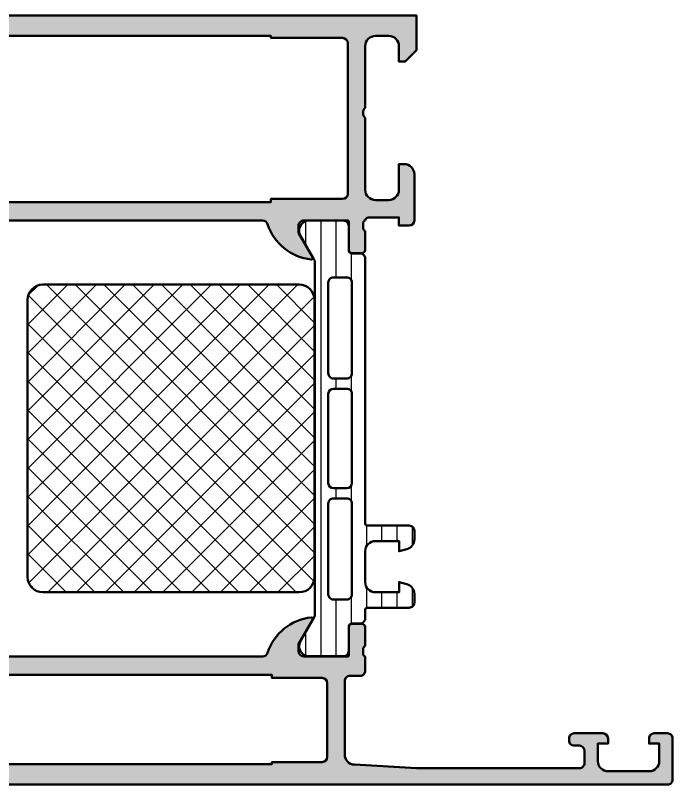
# Model space of a CAD drawing. Extents: x 0 to 119, y 0 to 75.
# Drawn here: x 54.9 to 119, y 0 to 75 of the extents above; entities that cross this region are included whole.
import ezdxf

# ---------------------------------------------------------------- set-up
doc = ezdxf.new("R2010")
doc.units = 0
for name, color, linetype, lineweight in [('0S-Alu contour', 7, 'Continuous', 50), ('0S-Alu hatch', 252, 'Continuous', 25), ('0S-Plastic contour', 254, 'Continuous', 50), ('0S-Plastic hatch', 253, 'Continuous', 25), ('0S-PT contour', 91, 'Continuous', 50), ('0S-PT hatch', 103, 'Continuous', 25)]:
    doc.layers.add(name, color=color, linetype=linetype, lineweight=lineweight)

# ---------------------------------------------------------------- blocks, each defined once
blk = doc.blocks.new('357270__DC9979C6_C73B_4B85_8F7F_8A6843CA4EDC_')
at = {"layer": '0S-Alu hatch'}
h = blk.add_hatch(color=256, dxfattribs=at)
edge = h.paths.add_edge_path()
edge.add_arc((4.307738257647088, 74.20012270901819), 0.9999159754599064, 239.9985484201077, 270.0122980376761)
edge.add_line((4.307952880859289, 73.20020675659178), (14.00030326843253, 73.20017242431639))
edge.add_ellipse((14.00017004157577, 72.20017081338867), major_axis=(-1.000001619802408, 0), ratio=1, start_angle=180.0000923023688, end_angle=269.9923666757316, ccw=False)
edge.add_line((15.00017166137688, 72.20017242437152), (15.00017166137687, 66.10103225708008))
edge.add_ellipse((14.00017154168973, 66.10103236809123), major_axis=(-1.000000119687141, 0), ratio=1, start_angle=90.0075473855299, end_angle=179.9999936109432, ccw=False)
edge.add_line((14.00030326843253, 65.10103225708006), (4.307617187499914, 65.10004425048827))
edge.add_arc((4.307732209983939, 64.10010422085057), 0.9999400362531797, 90.0065906981012, 120.0015174067927)
edge.add_line((3.807739257812359, 64.96606445312499), (3.000106811523352, 64.49977111816405))
edge.add_line((3.000106811523352, 64.49977111816405), (1.500106811523352, 64.49977111816405))
edge.add_line((1.500106811523352, 64.49977111816405), (1.500106811523352, 65.30021667480467))
edge.add_line((1.500106811523352, 65.30021667480467), (0.5001831054686648, 65.30021667480467))
edge.add_arc((0.5001879027168457, 64.80021187100272), 0.5000048038249624, 90.0005497188666, 179.9907069719504)
edge.add_line((0.0001831054686647, 64.80029296874999), (0.0001831054686647, 63.80001068115232))
edge.add_arc((0.5001885591111801, 63.80001613479485), 0.5000054536722609, 180.0006249343158, 269.9993750654197)
edge.add_line((0.500183105468679, 63.30001068115233), (14.00017166137684, 63.30001068115233))
edge.add_ellipse((14.00016714200718, 62.30000616178265), major_axis=(-1.000004519379894, 0), ratio=1, start_angle=180.0002589398493, end_angle=269.999741060363, ccw=False)
edge.add_line((15.00017166137687, 62.300010681156), (15.00017166137687, 54.99993515014648))
edge.add_ellipse((14.92133521483385, 54.7324145581533), major_axis=(-0.2788950563274877, 0), ratio=1, start_angle=178.8354106259135, end_angle=253.58012358051718, ccw=False)
edge.add_line((15.20017266137695, 54.72674615015498), (15.20017266137688, 54.273152150155))
edge.add_ellipse((14.92130456573368, 54.26749149067792), major_axis=(-0.2789255417371845, 0), ratio=1, start_angle=106.42459455536309, end_angle=181.1628700728891, ccw=False)
edge.add_line((15.00017166137689, 53.99994815015496), (15.00017166137689, 52.11993715014647))
edge.add_arc((15.30017166137691, 52.11993715014647), 0.3000000000000078, 180, 270)
edge.add_line((15.30017166137691, 51.81993715014646), (16.2801459804197, 51.81993715014646))
edge.add_arc((16.28014598041969, 52.11993715014646), 0.2999999999999829, 270.0000000000027, 360)
edge.add_line((16.58014598041967, 52.11993715014646), (16.58014598041968, 54.87993515014647))
edge.add_ellipse((16.70013835102516, 54.87993515014647), major_axis=(-0.1199923706054733, 0), ratio=1, start_angle=270.00000000001353, end_angle=360, ccw=False)
edge.add_line((16.70013835102513, 54.99992752075193), (21.00016403198237, 54.99992752075193))
edge.add_ellipse((21.00018010678796, 54.49994359574461), major_axis=(-0.4999839252657356, 0), ratio=1, start_angle=179.9990321746067, end_angle=270.0018420962567, ccw=False)
edge.add_line((21.50016403198236, 54.49993515014629), (21.50016403198236, 53.79993057250974))
edge.add_line((21.50016403198236, 53.79993057250974), (20.11313774921071, 51.39752268940508))
edge.add_arc((20.23542545758933, 51.33651436329967), 0.1366612581336746, 153.4857708012368, 286.3837555942621)
edge.add_arc((19.7700852835071, 56.17433400520525), 4.994415362409178, 275.7904410962644, 342.09523706117)
edge.add_ellipse((25.0042214345131, 54.49875860866121), major_axis=(-0.5015737766600196, 0), ratio=1, start_angle=267.7195385524142, end_angle=343.7786961052156, ccw=False)
edge.add_line((25.02417958317136, 54.99993515014647), (78.97904570359862, 54.99993515014653))
edge.add_ellipse((78.99900385225688, 54.49875860866134), major_axis=(-0.5015737766599422, 0), ratio=1, start_angle=196.2213038947795, end_angle=272.2804614475841, ccw=False)
edge.add_arc((84.23314000326293, 56.1743340052054), 4.994415362409334, 197.9047629388304, 264.209558903736)
edge.add_arc((83.76737641934884, 51.33507423276413), 0.13516017457667, 253.6162444057317, 386.5142291987643)
edge.add_line((83.88832092285156, 51.3954124450684), (82.50007629394531, 53.79993057250981))
edge.add_line((82.50007629394531, 53.79993057250981), (82.50007629394531, 54.49993515014653))
edge.add_ellipse((83.0000579083089, 54.49994590661074), major_axis=(-0.4999816144792969, 0), ratio=1, start_angle=-90.00210691621368, end_angle=0.0012326454406093035, ccw=False)
edge.add_line((83.00007629394531, 54.999927520752), (87.30002642655683, 54.99993497667508))
edge.add_ellipse((87.30002663463151, 54.87993497667523), major_axis=(-0.1200000000000286, 0), ratio=1, start_angle=180, end_angle=270.0000993483421, ccw=False)
edge.add_line((87.42002663463154, 54.87993497667523), (87.42002663463154, 52.11976930346684))
edge.add_arc((87.72002663463155, 52.11976930346684), 0.3000000000000114, 180, 270)
edge.add_line((87.72002663463155, 51.81976930346682), (88.7000009536743, 51.81976930346682))
edge.add_arc((88.7000009536743, 52.11976930346684), 0.3000000000000123, 270, 360)
edge.add_line((89.00000095367432, 52.11976930346684), (89.00000095367432, 53.99978030347533))
edge.add_ellipse((89.0788680493175, 54.26732364399828), major_axis=(-0.2789255417371639, 0), ratio=1, start_angle=-1.1628700728890067, end_angle=73.57540544464138, ccw=False)
edge.add_line((88.79999995367432, 54.27298430347535), (88.79999995367432, 54.72657830347536))
edge.add_ellipse((89.07883740021732, 54.73224671147376), major_axis=(-0.2788950563273815, 0), ratio=1, start_angle=-73.58012358051201, end_angle=1.164589374103116, ccw=False)
edge.add_ellipse((89.3000833964474, 54.99964211086055), major_axis=(-0.3000824688878924, 0), ratio=1, start_angle=270.0044151890131, end_angle=359.9760965437253, ccw=False)
edge.add_line((89.3000602722168, 55.29972457885746), (92.29986190795898, 55.29972457885746))
edge.add_line((92.29986190795898, 55.29972457885746), (92.30001831054688, 54.49999237060551))
edge.add_line((92.30001831054688, 54.49999237060551), (93.30001831054688, 54.49999237060551))
edge.add_arc((93.30001556967927, 54.99999511147311), 0.5000027408751123, 270.0003140785698, 359.9996859215192)
edge.add_line((93.80001831054688, 54.99999237060628), (93.80001831054688, 59.49999618530277))
edge.add_arc((92.79998394497837, 59.49996181973426), 1.000034366158994, 0.0019689340145208, 89.99803106562733)
edge.add_line((92.80001831054688, 60.49999618530278), (92.30001831054688, 60.49999618530278))
edge.add_line((92.30001831054688, 60.49999618530278), (92.30001831054688, 58.00000000000004))
edge.add_ellipse((91.29999848739907, 58.00001982314785), major_axis=(-1.000019823344284, 0), ratio=1, start_angle=90.00113576019169, end_angle=179.9988642393878, ccw=False)
edge.add_line((91.30001831054688, 57.00000000000004), (90, 57.00000000000004))
edge.add_ellipse((90.00002700151538, 58.00002700151544), major_axis=(-1.000027001879929, 0), ratio=1, start_angle=0.0015470310149794386, end_angle=89.9984529689001, ccw=False)
edge.add_line((89, 58.00000000000153), (89, 64.99999618530278))
edge.add_ellipse((89.5251292172456, 65.49999809265141), major_axis=(-0.7250948918295136, 0), ratio=1, start_angle=-43.595886366973104, end_angle=43.595886366973104, ccw=False)
edge.add_line((89, 66.00000000000004), (89, 72.00000762939457))
edge.add_ellipse((90.0000641449329, 71.99994348446167), major_axis=(-1.00006414699006, 0), ratio=1, start_angle=270.00367499819515, end_angle=359.996325001876, ccw=False)
edge.add_line((90, 73.00000762939457), (91.30001831054688, 73.00000762939457))
edge.add_ellipse((91.29996134239612, 71.99995066124382), major_axis=(-1.000056969773351, 0), ratio=1, start_angle=180.003263848682, end_angle=269.99673615133383, ccw=False)
edge.add_line((92.30001831054688, 72.00000762939484), (92.30001831054688, 70.50000000000004))
edge.add_line((92.30001831054688, 70.50000000000004), (92.90002441406249, 70.50000000000004))
edge.add_line((92.90002441406249, 70.50000000000004), (94, 71.59999847412114))
edge.add_line((94, 71.59999847412114), (94, 75.00000000000004))
edge.add_line((94, 75.00000000000004), (0.5003662109374148, 74.99999999999999))
edge.add_arc((0.4999910268965522, 74.49996333447649), 0.5000368062762234, 89.9570102363881, 180.0062891481953)
edge.add_line((-4.5776367287e-05, 74.49990844726491), (0.0001068115233664, 73.50054931640624))
edge.add_arc((0.5001090782452309, 73.50055158312811), 0.5000022667270118, 180.000259746513, 269.9997402539836)
edge.add_line((0.5001068115233525, 73.00054931640624), (1.500106811523352, 73.00054931640624))
edge.add_line((1.500106811523352, 73.00054931640624), (1.500106811523352, 73.80047607421874))
edge.add_line((1.500106811523352, 73.80047607421874), (3.000106811523352, 73.80047607421874))
edge.add_line((3.000106811523352, 73.80047607421874), (3.807758331298757, 73.33418273925778))
edge = h.paths.add_edge_path()
edge.add_line((24.20015449523916, 72.80018429756164), (24.20015449523916, 73.00018124580383))
edge.add_line((24.20015449523916, 73.00018124580383), (79.80001831054688, 73.00018124580383))
edge.add_line((79.80001831054688, 73.00018124580383), (79.80001831054688, 72.80018429756164))
edge.add_line((79.80001831054688, 72.80018429756164), (86.80001831054688, 72.80018429756164))
edge.add_ellipse((86.80001045846072, 72.30017644547549), major_axis=(-0.5000078521478099, 0), ratio=1, start_angle=180.0008997684673, end_angle=269.99910023133594, ccw=False)
edge.add_line((87.30001831054688, 72.30018429755992), (87.30001831054688, 57.60018043518066))
edge.add_ellipse((86.80001365671797, 57.60018508900957), major_axis=(-0.5000046538505712, 0), ratio=1, start_angle=90.00053328454658, end_angle=179.9994667160038, ccw=False)
edge.add_line((86.80001831054688, 57.10018043518066), (79.80001831054688, 57.10018043518066))
edge.add_line((79.80001831054688, 57.10018043518066), (79.80001831054688, 56.80018348693848))
edge.add_line((79.80001831054688, 56.80018348693848), (24.20015449523916, 56.80018348693848))
edge.add_line((24.20015449523916, 56.80018348693848), (24.20015449523916, 57.10018043518066))
edge.add_line((24.20015449523916, 57.10018043518066), (17.20015449523916, 57.10018043518066))
edge.add_ellipse((17.20015914906803, 57.60018508900953), major_axis=(-0.5000046538505251, 0), ratio=1, start_angle=0.0005332839962761682, end_angle=89.99946671545842, ccw=False)
edge.add_line((16.70015449523916, 57.60018043518542), (16.70015449523916, 72.30018429756164))
edge.add_ellipse((17.2001623473253, 72.3001764454755), major_axis=(-0.500007852147792, 0), ratio=1, start_angle=270.0008997686624, end_angle=359.99910023153274, ccw=False)
edge.add_line((17.20015449523916, 72.80018429756164), (24.20015449523916, 72.80018429756164))
at = {"layer": '0S-Alu contour', "color": 7}
for points in [[(-4.5776367287e-05, 74.49990844726491), (0.0001068115233664, 73.50054931640624)], [(92.30001831054688, 72.00000762939484), (92.30001831054688, 70.50000000000004), (92.90002441406249, 70.50000000000004), (94, 71.59999847412114), (94, 75.00000000000004), (0.5003662109374148, 74.99999999999999)], [(0.5001068115233525, 73.00054931640624), (1.500106811523352, 73.00054931640624), (1.500106811523352, 73.80047607421874), (3.000106811523352, 73.80047607421874), (3.807758331298757, 73.33418273925778)], [(4.307952880859289, 73.20020675659178), (14.00030326843253, 73.20017242431639)], [(17.20015449523916, 72.80018429756164), (24.20015449523916, 72.80018429756164)], [(24.20015449523916, 72.80018429756164), (24.20015449523916, 73.00018124580383), (79.80001831054688, 73.00018124580383), (79.80001831054688, 72.80018429756164), (86.80001831054688, 72.80018429756164)], [(90, 73.00000762939457), (91.30001831054688, 73.00000762939457)], [(15.00017166137688, 72.20017242437152), (15.00017166137687, 66.10103225708008)], [(16.70015449523916, 57.60018043518542), (16.70015449523916, 72.30018429756164)], [(87.30001831054688, 72.30018429755992), (87.30001831054688, 57.60018043518066)], [(89, 66.00000000000004), (89, 72.00000762939457)], [(3.807739257812359, 64.96606445312499), (3.000106811523352, 64.49977111816405), (1.500106811523352, 64.49977111816405), (1.500106811523352, 65.30021667480467), (0.5001831054686648, 65.30021667480467)], [(0.0001831054686647, 64.80029296874999), (0.0001831054686647, 63.80001068115232)], [(14.00030326843253, 65.10103225708006), (4.307617187499914, 65.10004425048827)], [(89, 58.00000000000153), (89, 64.99999618530278)], [(0.500183105468679, 63.30001068115233), (14.00017166137684, 63.30001068115233)], [(15.00017166137687, 62.300010681156), (15.00017166137687, 54.99993515014648)], [(92.80001831054688, 60.49999618530278), (92.30001831054688, 60.49999618530278), (92.30001831054688, 58.00000000000004)], [(93.80001831054688, 54.99999237060628), (93.80001831054688, 59.49999618530277)], [(86.80001831054688, 57.10018043518066), (79.80001831054688, 57.10018043518066), (79.80001831054688, 56.80018348693848), (24.20015449523916, 56.80018348693848), (24.20015449523916, 57.10018043518066), (17.20015449523916, 57.10018043518066)], [(91.30001831054688, 57.00000000000004), (90, 57.00000000000004)], [(16.58014598041967, 52.11993715014646), (16.58014598041968, 54.87993515014647)], [(16.70013835102513, 54.99992752075193), (21.00016403198237, 54.99992752075193)], [(25.02417958317136, 54.99993515014647), (78.97904570359862, 54.99993515014653)], [(83.00007629394531, 54.999927520752), (87.30002642655683, 54.99993497667508)], [(87.42002663463154, 54.87993497667523), (87.42002663463154, 52.11976930346684)], [(89.3000602722168, 55.29972457885746), (92.29986190795898, 55.29972457885746), (92.30001831054688, 54.49999237060551), (93.30001831054688, 54.49999237060551)], [(15.20017266137695, 54.72674615015498), (15.20017266137688, 54.273152150155)], [(21.50016403198236, 54.49993515014629), (21.50016403198236, 53.79993057250974), (20.11313774921071, 51.39752268940508)], [(83.88832092285156, 51.3954124450684), (82.50007629394531, 53.79993057250981), (82.50007629394531, 54.49993515014653)], [(88.79999995367432, 54.27298430347535), (88.79999995367432, 54.72657830347536)], [(15.00017166137689, 53.99994815015496), (15.00017166137689, 52.11993715014647)], [(89.00000095367432, 52.11976930346684), (89.00000095367432, 53.99978030347533)], [(15.30017166137691, 51.81993715014646), (16.2801459804197, 51.81993715014646)], [(87.72002663463155, 51.81976930346682), (88.7000009536743, 51.81976930346682)]]:
    blk.add_lwpolyline(points, dxfattribs=at)
for centre, radius, start, end in [((0.4999910268965522, 74.49996333447649), 0.5000368062762234, 89.9570102363881, 180.0062891481953), ((0.5001090782452309, 73.50055158312811), 0.5000022667270118, 180.000259746513, 269.9997402539836), ((4.307738257647088, 74.20012270901819), 0.9999159754599064, 239.9985484201077, 270.0122980376761), ((0.5001879027168457, 64.80021187100272), 0.5000048038249624, 90.0005497188666, 179.9907069719504), ((4.307732209983939, 64.10010422085057), 0.9999400362531797, 90.0065906981012, 120.0015174067927), ((0.5001885591111801, 63.80001613479485), 0.5000054536722609, 180.0006249343158, 269.9993750654197), ((92.79998394497837, 59.49996181973426), 1.000034366158994, 0.0019689340145208, 89.99803106562733), ((93.30001556967927, 54.99999511147311), 0.5000027408751123, 270.0003140785698, 359.9996859215192), ((19.7700852835071, 56.17433400520525), 4.994415362409178, 275.7904410962644, 342.09523706117), ((84.23314000326293, 56.1743340052054), 4.994415362409334, 197.9047629388304, 264.209558903736), ((15.30017166137691, 52.11993715014647), 0.3000000000000078, 180, 270), ((16.28014598041969, 52.11993715014646), 0.2999999999999829, 270.0000000000027, 0), ((87.72002663463155, 52.11976930346684), 0.3000000000000114, 180, 270), ((88.7000009536743, 52.11976930346684), 0.3000000000000123, 270, 0), ((20.23542545758933, 51.33651436329967), 0.1366612581336746, 153.4857708012368, 286.3837555942621), ((83.76737641934884, 51.33507423276413), 0.13516017457667, 253.6162444057317, 26.51422919876427)]:
    blk.add_arc(centre, radius, start, end, dxfattribs=at)
at = {"layer": '0S-Alu contour', "color": 7, "extrusion": (0, 0, -1)}
for centre, radius, start, end in [((-14.00017004157577, 72.20017081338867), 1.000001619802408, 90.0076333242684, 179.9999076976312), ((-17.2001623473253, 72.3001764454755), 0.500007852147792, 0.0008997684672687, 89.99910023133756), ((-86.80001045846072, 72.30017644547549), 0.5000078521478099, 90.00089976866407, 179.9991002315327), ((-90.0000641449329, 71.99994348446167), 1.00006414699006, 0.0036749981240012, 89.99632500180488), ((-91.29996134239612, 71.99995066124382), 1.000056969773351, 90.00326384866617, 179.996736151318), ((-14.00017154168973, 66.10103236809123), 1.000000119687141, 180.0000063890569, 269.9924526144701), ((-89.5251292172456, 65.49999809265141), 0.7250948918295136, 316.4041136330269, 43.59588636697313), ((-14.00016714200718, 62.30000616178265), 1.000004519379894, 90.00025893963696, 179.9997410601507), ((-90.00002700151538, 58.00002700151544), 1.000027001879929, 270.0015470310999, 359.998452968985), ((-91.29999848739907, 58.00001982314785), 1.000019823344284, 180.0011357606123, 269.9988642398083), ((-17.20015914906803, 57.60018508900953), 0.5000046538505251, 270.0005332845417, 359.9994667160037), ((-86.80001365671797, 57.60018508900957), 0.5000046538505712, 180.0005332839962, 269.9994667154534), ((-14.92133521483385, 54.7324145581533), 0.2788950563274877, 106.4198764194828, 181.1645893740866), ((-16.70013835102516, 54.87993515014647), 0.1199923706054733, 0, 89.99999999998644), ((-21.00018010678796, 54.49994359574461), 0.4999839252657356, 89.99815790374329, 180.0009678253933), ((-25.0042214345131, 54.49875860866121), 0.5015737766600196, 16.22130389478437, 92.28046144758584), ((-78.99900385225688, 54.49875860866134), 0.5015737766599422, 87.71953855241586, 163.7786961052205), ((-83.0000579083089, 54.49994590661074), 0.4999816144792969, 359.9987673545594, 90.00210691621378), ((-87.30002663463151, 54.87993497667523), 0.1200000000000286, 89.99990065165794, 180), ((-89.07883740021732, 54.73224671147376), 0.2788950563273815, 358.8354106258969, 73.58012358051197), ((-89.3000833964474, 54.99964211086055), 0.3000824688878924, 0.0239034562746911, 89.99558481098686), ((-14.92130456573368, 54.26749149067792), 0.2789255417371845, 178.8371299271109, 253.5754054446369), ((-89.0788680493175, 54.26732364399828), 0.2789255417371639, 286.4245945553586, 1.162870072889045)]:
    blk.add_arc(centre, radius, start, end, dxfattribs=at)
blk = doc.blocks.new('368600__B81DE4AE_6A04_4AA5_9459_9D5886A70F30_')
at = {"layer": '0S-PT hatch'}
h = blk.add_hatch(dxfattribs=at)
h.set_pattern_fill('ANSI37', color=256, scale=0.625, angle=90, style=0)
h.set_pattern_definition([(135, (0, 0), (-1.403165018917055, -1.403165018917055), []), (225, (0, 0), (1.403165018917055, -1.403165018917055), [])])
edge = h.paths.add_edge_path()
edge.add_line((56.05722647722342, 47.25119923945289), (56.05722647722342, 20.2511992394529))
edge.add_arc((57.55722647722342, 20.2511992394529), 1.5, 180, 270)
edge.add_line((57.55722647722342, 18.75119923945289), (82.55722647722341, 18.75119923945289))
edge.add_arc((82.55722647722341, 20.25119923945289), 1.5, 270, 360)
edge.add_line((84.05722647722342, 20.25119923945289), (84.05722647722342, 47.25119923945288))
edge.add_arc((82.55722647722341, 47.25119923945288), 1.5, 0, 90)
edge.add_line((82.55722647722341, 48.75119923945288), (57.55722647722342, 48.75119923945289))
edge.add_arc((57.55722647722342, 47.25119923945289), 1.5, 90, 180)
at = {"layer": '0S-PT contour', "color": 7}
for points in [[(82.55722647722341, 48.75119923945288), (57.55722647722342, 48.75119923945289)], [(56.05722647722342, 47.25119923945289), (56.05722647722342, 20.2511992394529)], [(84.05722647722342, 20.25119923945289), (84.05722647722342, 47.25119923945288)], [(57.55722647722342, 18.75119923945289), (82.55722647722341, 18.75119923945289)]]:
    blk.add_lwpolyline(points, dxfattribs=at)
for centre, start, end in [((57.55722647722342, 47.25119923945289), 90, 180), ((82.55722647722341, 47.25119923945288), 0, 90), ((57.55722647722342, 20.2511992394529), 180, 270), ((82.55722647722341, 20.25119923945289), 270, 0)]:
    blk.add_arc(centre, 1.5, start, end, dxfattribs=at)
blk = doc.blocks.new('284037__A7843B58_00F5_44DA_BAA3_E0381E0AF1C4___EADFD5F2_3FF5_4BEC_82A5_67AB7DB7FCC4_')
at = {"layer": '0S-Plastic hatch'}
h = blk.add_hatch(dxfattribs=at)
h.set_pattern_fill('ANSI31', color=256, scale=0.4680000000000001, angle=45, style=0)
h.set_pattern_definition([(90, (0, 0), (-1.4859, 0), [])])
edge = h.paths.add_edge_path()
edge.add_line((84.0999886913026, 50.92833361702788), (84.10107500373368, 16.57406486142847))
edge.add_ellipse((83.60107500403593, 16.57404727380759), major_axis=(-0.5000000000070737, 0), ratio=1, start_angle=150.0020786988506, end_angle=180.0020153926869, ccw=False)
edge.add_line((84.03409677568408, 16.32406298372964), (82.71570977789663, 14.04035838247478))
edge.add_arc((83.55698200855544, 13.49975392838029), 0.9999960709244824, 147.2750591980472, 261.8204672459849)
edge.add_line((83.41470721164119, 12.50993069970387), (86.89124870744703, 12.51005734716797))
edge.add_arc((86.89123323682728, 13.01005332437422), 0.499995977445579, 270.0017728167015, 360.0023777790716)
edge.add_line((87.39122921384227, 13.01007407424412), (87.39081033362947, 15.41007244358259))
edge.add_ellipse((87.69081033343267, 15.41008330981693), major_axis=(-0.2999999999999828, 0), ratio=1, start_angle=-89.9979247021165, end_angle=0.002075297898500139, ccw=False)
edge.add_line((87.69079946719837, 15.71008330962011), (88.50113080001326, 15.71011193603833))
edge.add_arc((88.50111536862897, 16.21010925689819), 0.4999973210979775, 270.0017683158593, 360.0023822800018)
edge.add_line((89.00111268929476, 16.21013004610167), (89.0024332342847, 17.05120229122876))
edge.add_ellipse((89.2024332342847, 17.05120229122871), major_axis=(-0.2000000000000028, 0), ratio=1, start_angle=270.0000000000041, end_angle=360, ccw=False)
edge.add_line((89.20243323428468, 17.25120229122872), (93.30243323427302, 17.25120229122875))
edge.add_arc((93.3024332342731, 17.75120229122869), 0.4999999999999716, 269.9999999999951, 360)
edge.add_line((93.80243323427305, 17.75120229122869), (93.8024332342726, 18.5819515145868))
edge.add_arc((92.80243323427312, 18.58195151458678), 0.9999999999994582, 0, 74.99999999891908)
edge.add_line((93.06125227939373, 19.54787734087044), (92.30243323427317, 19.75120229122869))
edge.add_line((92.30243323427317, 19.75120229122869), (92.30243323427304, 18.75120229122875))
edge.add_line((92.30243323427304, 18.75120229122875), (90.0024332342847, 18.75120229122875))
edge.add_ellipse((90.00414248000591, 19.75532877543039), major_axis=(-1.004127938958029, 0), ratio=1, start_angle=0.23408772131261912, end_angle=89.90246998467933, ccw=False)
edge.add_line((89.000022921558, 19.75122632025463), (89.00002292155801, 22.75110467439829))
edge.add_ellipse((90.0041422681257, 22.7470763185512), major_axis=(-1.004127427074053, 0), ratio=1, start_angle=270.0975179750842, end_angle=359.770140321516, ccw=False)
edge.add_line((90.00243323428462, 23.75120229122877), (92.30243323427305, 23.75120229122875))
edge.add_line((92.30243323427305, 23.75120229122875), (92.30243323427305, 22.75120229122875))
edge.add_line((92.30243323427305, 22.75120229122875), (93.06125227939371, 22.95452724155692))
edge.add_arc((92.80243323427288, 23.92045306784121), 1.000000000000099, 285.0000000010843, 360)
edge.add_line((93.802433234273, 23.92045306784121), (93.802433234273, 24.75120229122881))
edge.add_arc((93.3024332342731, 24.75120229122884), 0.4999999999999183, 0, 90.00000000000487)
edge.add_line((93.30243323427305, 25.25120229122876), (89.20243323428475, 25.25120229122875))
edge.add_ellipse((89.2041617871801, 25.45537538707204), major_axis=(-0.2041804127759184, 0), ratio=1, start_angle=1.1558689438278975, end_angle=89.51493893426073, ccw=False)
edge.add_line((89.00002292155801, 25.45125658823265), (89, 51.29262339778484))
edge.add_arc((88.50000267914012, 51.29260796640053), 0.4999973210979775, 0.0017683158931002, 90.00238227990717)
edge.add_line((88.49998188993747, 51.79260528706632), (87.68965055712255, 51.79257666064812))
edge.add_ellipse((87.68963969088826, 52.09257666045135), major_axis=(-0.3000000000000183, 0), ratio=1, start_angle=0.002075297898500139, end_angle=90.00207529788071, ccw=False)
edge.add_line((87.38963969108504, 52.09256579421695), (87.38988471166583, 54.49256418760249))
edge.add_arc((86.88988873445955, 54.49254871698269), 0.4999959774456288, 0.0017728167248697, 90.00237777906717)
edge.add_line((86.88986798458969, 54.99254469399776), (83.41332648878387, 54.99241804653367))
edge.add_arc((83.5556729896656, 54.00260512706299), 0.9999960709244652, 98.18368334978396, 212.7290913977287)
edge.add_line((82.7144399234454, 53.46193973131245), (84.0329923529018, 51.17833064206307))
edge.add_ellipse((83.59998869385095, 50.92831498445857), major_axis=(-0.499999997798839, 0), ratio=1, start_angle=180.0021351351196, end_angle=210.0020719648175, ccw=False)
edge = h.paths.add_edge_path()
edge.add_ellipse((87.20055129933873, 48.95118994053621), major_axis=(-0.5000000020876216, 0), ratio=1, start_angle=180, end_angle=270.0018991026211, ccw=False)
edge.add_line((87.70055130142634, 48.95118994053621), (87.70055130142633, 40.10119604587006))
edge.add_ellipse((87.200551299269, 40.10119604774755), major_axis=(-0.5000000021573358, 0), ratio=1, start_angle=89.99810091050762, end_angle=180, ccw=False)
edge.add_line((87.20053472658671, 39.60119604586487), (85.90054062027396, 39.60119604586486))
edge.add_ellipse((85.90053698091724, 40.10119240650813), major_axis=(-0.499996360656518, 0), ratio=1, start_angle=-0.000417042864683026, end_angle=90.00041704259593, ccw=False)
edge.add_line((85.40054062027397, 40.10119604586719), (85.40054062027399, 48.95118994234918))
edge.add_ellipse((85.90053698091734, 48.95119358170581), major_axis=(-0.4999963606566104, 0), ratio=1, start_angle=-90.0004170425845, end_angle=0.00041704286462618256, ccw=False)
edge.add_line((85.90054062027396, 49.45118994234917), (87.20053472654187, 49.45118994234918))
edge = h.paths.add_edge_path()
edge.add_line((85.4005406202636, 29.40118994305284), (85.4005406202636, 38.10119604656851))
edge.add_ellipse((85.90054062026358, 38.1011960465633), major_axis=(-0.5000000000000142, 0), ratio=1, start_angle=270.000000001192, end_angle=360, ccw=False)
edge.add_line((85.9005406202532, 38.60119604656332), (87.20055130140553, 38.60119604656333))
edge.add_ellipse((87.20055130141593, 38.10119604656332), major_axis=(-0.5, 0), ratio=1, start_angle=180, end_angle=270.00000000119365, ccw=False)
edge.add_line((87.70055130141596, 38.10119604656853), (87.70055130141594, 29.40118994304768))
edge.add_ellipse((87.20055130141591, 29.40118994304768), major_axis=(-0.5000000000000285, 0), ratio=1, start_angle=90.00000000000318, end_angle=180, ccw=False)
edge.add_line((87.20055130141593, 28.90118994304764), (85.90054062026358, 28.90118994304765))
edge.add_ellipse((85.90054062026363, 29.40118994304766), major_axis=(-0.5000000000000142, 0), ratio=1, start_angle=0, end_angle=89.99999999999511, ccw=False)
edge = h.paths.add_edge_path()
edge.add_line((85.4005406202636, 18.55121130535756), (85.4005406202636, 27.40118994304764))
edge.add_ellipse((85.9005369809069, 27.40119358240435), major_axis=(-0.4999963606565535, 0), ratio=1, start_angle=-90.00041704259269, end_angle=0.00041704286462618256, ccw=False)
edge.add_line((85.90054062026358, 27.90118994304764), (87.20053472653152, 27.90118994304764))
edge.add_ellipse((87.20055129932835, 27.4011899412347), major_axis=(-0.5000000020875932, 0), ratio=1, start_angle=180, end_angle=270.0018991026211, ccw=False)
edge.add_line((87.70055130141594, 27.40118994305278), (87.70055130141594, 18.55118078777418))
edge.add_ellipse((87.20056656020505, 18.55118078777418), major_axis=(-0.4999847412108949, 0), ratio=1, start_angle=89.99999999999511, end_angle=180, ccw=False)
edge.add_line((87.200566560205, 18.05119604656331), (85.90055587905267, 18.05119604656332))
edge.add_ellipse((85.90055587905265, 18.55121130535237), major_axis=(-0.5000152587890554, 0), ratio=1, start_angle=0, end_angle=90.00000000000159, ccw=False)
at = {"layer": '0S-Alu contour', "color": 7}
for points in [[(85.40054062027397, 40.10119604586719), (85.40054062027399, 48.95118994234918)], [(85.90054062027396, 49.45118994234917), (87.20053472654187, 49.45118994234918)], [(87.70055130142634, 48.95118994053621), (87.70055130142633, 40.10119604587006)], [(87.20053472658671, 39.60119604586487), (85.90054062027396, 39.60119604586486)], [(85.9005406202532, 38.60119604656332), (87.20055130140553, 38.60119604656333)], [(85.4005406202636, 29.40118994305284), (85.4005406202636, 38.10119604656851)], [(87.70055130141596, 38.10119604656853), (87.70055130141594, 29.40118994304768)], [(87.20055130141593, 28.90118994304764), (85.90054062026358, 28.90118994304765)], [(85.90054062026358, 27.90118994304764), (87.20053472653152, 27.90118994304764)], [(85.4005406202636, 18.55121130535756), (85.4005406202636, 27.40118994304764)], [(87.70055130141594, 27.40118994305278), (87.70055130141594, 18.55118078777418)], [(87.200566560205, 18.05119604656331), (85.90055587905267, 18.05119604656332)]]:
    blk.add_lwpolyline(points, dxfattribs=at)
at = {"layer": '0S-Alu contour', "color": 7, "extrusion": (0, 0, -1)}
for centre, radius, start, end in [((-85.90053698091734, 48.95119358170581), 0.4999963606566104, 359.9995829571354, 90.00041704258453), ((-87.20055129933873, 48.95118994053621), 0.5000000020876216, 89.99810089737886, 180), ((-85.90053698091724, 40.10119240650813), 0.499996360656518, 269.9995829574041, 0.0004170428646345), ((-87.200551299269, 40.10119604774755), 0.5000000021573358, 180, 270.0018990894924), ((-85.90054062026358, 38.1011960465633), 0.5000000000000142, 0, 89.99999999880797), ((-87.20055130141593, 38.10119604656332), 0.5, 89.99999999880635, 180), ((-85.90054062026363, 29.40118994304766), 0.5000000000000142, 270.0000000000049, 0), ((-87.20055130141591, 29.40118994304768), 0.5000000000000285, 180, 269.9999999999968), ((-85.9005369809069, 27.40119358240435), 0.4999963606565535, 359.9995829571354, 90.00041704259269), ((-87.20055129932835, 27.4011899412347), 0.5000000020875932, 89.99810089737886, 180), ((-85.90055587905265, 18.55121130535237), 0.5000152587890554, 269.9999999999984, 0), ((-87.20056656020505, 18.55118078777418), 0.4999847412108949, 180, 270.0000000000049)]:
    blk.add_arc(centre, radius, start, end, dxfattribs=at)
at = {"layer": '0S-Plastic contour', "color": 7}
for points in [[(86.88986798458969, 54.99254469399776), (83.41332648878387, 54.99241804653367)], [(87.38963969108504, 52.09256579421695), (87.38988471166583, 54.49256418760249)], [(82.7144399234454, 53.46193973131245), (84.0329923529018, 51.17833064206307)], [(88.49998188993747, 51.79260528706632), (87.68965055712255, 51.79257666064812)], [(89.00002292155801, 25.45125658823265), (89, 51.29262339778484)], [(84.0999886913026, 50.92833361702788), (84.10107500373368, 16.57406486142847)], [(93.30243323427305, 25.25120229122876), (89.20243323428475, 25.25120229122875)], [(93.802433234273, 23.92045306784121), (93.802433234273, 24.75120229122881)], [(90.00243323428462, 23.75120229122877), (92.30243323427305, 23.75120229122875), (92.30243323427305, 22.75120229122875), (93.06125227939371, 22.95452724155692)], [(89.000022921558, 19.75122632025463), (89.00002292155801, 22.75110467439829)], [(93.06125227939373, 19.54787734087044), (92.30243323427317, 19.75120229122869), (92.30243323427304, 18.75120229122875), (90.0024332342847, 18.75120229122875)], [(93.80243323427305, 17.75120229122869), (93.8024332342726, 18.5819515145868)], [(89.20243323428468, 17.25120229122872), (93.30243323427302, 17.25120229122875)], [(89.00111268929476, 16.21013004610167), (89.0024332342847, 17.05120229122876)], [(84.03409677568408, 16.32406298372964), (82.71570977789663, 14.04035838247478)], [(87.39122921384227, 13.01007407424412), (87.39081033362947, 15.41007244358259)], [(87.69079946719837, 15.71008330962011), (88.50113080001326, 15.71011193603833)], [(83.41470721164119, 12.50993069970387), (86.89124870744703, 12.51005734716797)]]:
    blk.add_lwpolyline(points, dxfattribs=at)
for centre, radius, start, end in [((83.5556729896656, 54.00260512706299), 0.9999960709244652, 98.18368334978396, 212.7290913977287), ((86.88988873445955, 54.49254871698269), 0.4999959774456288, 0.0017728167248697, 90.00237777906717), ((88.50000267914012, 51.29260796640053), 0.4999973210979775, 0.0017683158931002, 90.00238227990717), ((93.3024332342731, 24.75120229122884), 0.4999999999999183, 0, 90.00000000000487), ((92.80243323427288, 23.92045306784121), 1.000000000000099, 285.0000000010843, 0), ((92.80243323427312, 18.58195151458678), 0.9999999999994582, 0, 74.99999999891908), ((93.3024332342731, 17.75120229122869), 0.4999999999999716, 269.9999999999951, 0), ((88.50111536862897, 16.21010925689819), 0.4999973210979775, 270.0017683158593, 0.0023822800018465), ((83.55698200855544, 13.49975392838029), 0.9999960709244824, 147.2750591980472, 261.8204672459849), ((86.89123323682728, 13.01005332437422), 0.499995977445579, 270.0017728167015, 0.0023777790715539)]:
    blk.add_arc(centre, radius, start, end, dxfattribs=at)
at = {"layer": '0S-Plastic contour', "color": 7, "extrusion": (0, 0, -1)}
for centre, radius, start, end in [((-87.68963969088826, 52.09257666045135), 0.3000000000000183, 269.9979247021193, 359.9979247021015), ((-83.59998869385095, 50.92831498445857), 0.499999997798839, 149.9979280351825, 179.9978648648804), ((-89.2041617871801, 25.45537538707204), 0.2041804127759184, 270.4850610657393, 358.8441310561721), ((-90.0041422681257, 22.7470763185512), 1.004127427074053, 0.2298596784839961, 89.90248202491581), ((-90.00414248000591, 19.75532877543039), 1.004127938958029, 270.0975300153207, 359.7659122786874), ((-89.2024332342847, 17.05120229122871), 0.2000000000000028, 0, 89.99999999999594), ((-83.60107500403593, 16.57404727380759), 0.5000000000070737, 179.9979846073131, 209.9979213011496), ((-87.69081033343267, 15.41008330981693), 0.2999999999999828, 359.9979247021015, 89.99792470211656)]:
    blk.add_arc(centre, radius, start, end, dxfattribs=at)
blk = doc.blocks.new('357280__CDA7B7AF_A6A8_4D05_B347_574BD97BEFC6_')
at = {"layer": '0S-Alu hatch'}
h = blk.add_hatch(color=256, dxfattribs=at)
edge = h.paths.add_edge_path()
edge.add_line((4.038796259119365, 9.900521103093636), (16.00020426159131, 9.899341407964242))
edge.add_ellipse((16.00010525335228, 8.899341586755417), major_axis=(-0.9999998261101408, 0), ratio=1, start_angle=179.9999897547164, end_angle=269.9943272447709, ccw=False)
edge.add_line((17.0001050794624, 8.899341407964238), (17.00010507946241, 2.798895660588744))
edge.add_ellipse((16.00010550960895, 2.798895224275554), major_axis=(-0.9999995698535599, 0), ratio=1, start_angle=89.99363693611821, end_angle=180.0000250084278, ccw=False)
edge.add_line((15.9999944532417, 1.798895660588755), (4.040349794580833, 1.800209585378184))
edge.add_line((4.040349794580833, 1.800209585378184), (3.000003172113807, 1.19955808276893))
edge.add_line((3.000003172113807, 1.19955808276893), (1.500003172113792, 1.19955808276893))
edge.add_line((1.500003172113792, 1.19955808276893), (1.500003172113778, 2.000003639409555))
edge.add_line((1.500003172113778, 2.000003639409555), (0.5000813734077383, 2.000003639409555))
edge.add_arc((0.5000793145129141, 1.500005692796921), 0.4999979466168732, 89.9997640670633, 179.9914926237425)
edge.add_line((8.13734077241e-05, 1.500079933354868), (-0.0001494157768605, 0.500095192143921))
edge.add_arc((0.4998402687675683, 0.5000162140219999), 0.4999896907821011, 179.9909495872428, 269.9924392660827)
edge.add_line((0.4997742902777986, 2.65275931497e-05), (118.4999963605904, 3.6394096128e-06))
edge.add_arc((118.499999999947, 0.500000000052992), 0.4999963606566246, 269.9995829574155, 360.0004170428646)
edge.add_line((118.9999963605904, 0.500003639409613), (118.9999963605904, 4.500003639409612))
edge.add_arc((118.499999999947, 4.500007278766233), 0.4999963606566255, 359.9995829571354, 450.0004170425845)
edge.add_line((118.4999963605904, 5.000003639409613), (117.1999780500435, 5.000003639409612))
edge.add_arc((117.1999577951068, 4.500054409756894), 0.4999492300630221, 89.9976787195175, 180.0058184440998)
edge.add_line((116.7000085676216, 4.500003639409614), (116.7000085676216, 4.000003639409612))
edge.add_line((116.7000085676216, 4.000003639409612), (117.7000085676216, 4.000003639409612))
edge.add_line((117.7000085676216, 4.000003639409612), (117.7000085676216, 2.300006691167424))
edge.add_ellipse((116.699965389122, 2.300049869667037), major_axis=(-1.00004317943176, 0), ratio=1, start_angle=90.00247383897522, end_angle=179.9975261609891, ccw=False)
edge.add_line((116.7000085676216, 1.300006691167424), (112.6999780500435, 1.300006691167424))
edge.add_ellipse((112.699961317914, 2.299959442436058), major_axis=(-0.9999527514086226, 0), ratio=1, start_angle=-0.002707280691993219, end_angle=90.0009587257025, ccw=False)
edge.add_line((111.7000085676216, 2.300006691167423), (111.7000085676216, 4.000003639409612))
edge.add_line((111.7000085676216, 4.000003639409612), (112.7000085676216, 4.000003639409612))
edge.add_line((112.7000085676216, 4.000003639409612), (112.7000085676216, 4.500003639409613))
edge.add_arc((112.1999598318476, 4.499954903635615), 0.5000487381489429, 0.0055841639549441, 89.99441583599162)
edge.add_line((112.2000085676216, 5.000003639409613), (109.4000017011665, 5.000003639409613))
edge.add_arc((109.3999879011819, 4.50001743939428), 0.4999862002057734, 89.99841859459563, 180.0015814054484)
edge.add_line((108.9000017011666, 4.500003639409553), (108.9000017011666, 4.300006691167425))
edge.add_arc((109.3999888195904, 4.29999380959121), 0.4999871185897243, 179.9985238419079, 270.0014761579244)
edge.add_line((109.4000017011665, 3.800006691167425), (109.8999902570747, 3.800006691167425))
edge.add_ellipse((109.8999875162071, 3.300003950299807), major_axis=(-0.5000027408751305, 0), ratio=1, start_angle=180.0003140784808, end_angle=269.9996859214335, ccw=False)
edge.add_line((110.3999902570748, 3.300006691167424), (110.3999902570748, 2.100002113530734))
edge.add_ellipse((109.8999938964314, 2.099998474174079), major_axis=(-0.4999963606566246, 0), ratio=1, start_angle=89.9995829574155, end_angle=180.0004170428646, ccw=False)
edge.add_line((109.8999902570747, 1.600002113530706), (93.99999636059042, 1.600002113530706))
edge.add_line((93.99999636059042, 1.600002113530706), (87.94295137768026, 1.946118060300421))
edge.add_ellipse((88.0000017124873, 2.944494724264345), major_axis=(-1.000005351910344, 0), ratio=1, start_angle=0.0002969083017205776, end_angle=86.72949836412113, ccw=False)
edge.add_line((86.99999636059037, 2.944489542195868), (86.99999636059042, 10.1000021135307))
edge.add_ellipse((87.49999348795862, 10.1000049861625), major_axis=(-0.4999971273764557, 0), ratio=1, start_angle=-90.00032918124572, end_angle=0.0003291815056059022, ccw=False)
edge.add_line((87.4999963605904, 10.60000211353071), (88.49999999999999, 10.6000021135307))
edge.add_arc((88.49999999999999, 11.10000211353071), 0.5, 269.9999999999984, 360)
edge.add_line((89, 11.10000211353071), (89, 12.49999999999998))
edge.add_ellipse((89.07883644654306, 12.76752059199311), major_axis=(-0.278895056327449, 0), ratio=1, start_angle=-1.16458937409692, end_angle=73.58012358050422, ccw=False)
edge.add_line((88.79999899999999, 12.77318899999148), (88.79999899999999, 13.22678299999146))
edge.add_ellipse((89.07886709564318, 13.23244365946854), major_axis=(-0.2789255417371579, 0), ratio=1, start_angle=-73.57540544464399, end_angle=1.1628700728896888, ccw=False)
edge.add_line((89, 13.49998699999149), (89, 15.37999799999999))
edge.add_arc((88.69999999999999, 15.37999799999999), 0.2999999999999971, 0, 89.99999999999729)
edge.add_line((88.7, 15.67999799999999), (87.7200256809572, 15.67999799999999))
edge.add_arc((87.7200256809572, 15.37999799999999), 0.2999999999999971, 90, 180)
edge.add_line((87.4200256809572, 15.37999799999999), (87.42002568095722, 12.61999999999999))
edge.add_ellipse((87.30002568095722, 12.62), major_axis=(-0.1200000000000045, 0), ratio=1, start_angle=90, end_angle=180, ccw=False)
edge.add_line((87.30002568095722, 12.5), (83, 12.5))
edge.add_ellipse((83, 13), major_axis=(-0.5000000000000054, 0), ratio=1, start_angle=0, end_angle=90, ccw=False)
edge.add_line((82.5, 13), (82.5, 13.70000000000001))
edge.add_line((82.5, 13.70000000000001), (83.88149545762236, 16.09282032302754))
edge.add_arc((83.7618802153517, 16.16188021535169), 0.1381197846482989, 330.0000000000018, 455.6225775507952)
edge.add_arc((84.23822324117378, 11.32339113815229), 4.999999999999894, 95.62257755079357, 162.25158364393)
edge.add_ellipse((79, 13.00000000000008), major_axis=(-0.5000000000000965, 0), ratio=1, start_angle=90, end_angle=162.2515836439297, ccw=False)
edge.add_line((79, 12.5), (24.99999999999997, 12.5))
edge.add_ellipse((24.99999999999996, 13.00000000000012), major_axis=(-0.5000000000001191, 0), ratio=1, start_angle=17.74841635606998, end_angle=90.0000000000008, ccw=False)
edge.add_arc((19.76177675882622, 11.32339113815236), 4.99999999999981, 17.74841635606989, 84.3774224492064)
edge.add_arc((20.23811978464829, 16.16188021535167), 0.1381197846483, 84.37742244919902, 209.9999999999957)
edge.add_line((20.11850454237762, 16.09282032302753), (21.50000000000002, 13.69999999999997))
edge.add_line((21.50000000000002, 13.69999999999997), (21.5, 12.99999999999999))
edge.add_ellipse((21.00000000000001, 12.99999999999999), major_axis=(-0.4999999999999929, 0), ratio=1, start_angle=89.9999999999992, end_angle=180, ccw=False)
edge.add_line((21, 12.5), (16.69997431904279, 12.5))
edge.add_ellipse((16.6999743190428, 12.62), major_axis=(-0.1199999999999992, 0), ratio=1, start_angle=0, end_angle=89.9999999999967, ccw=False)
edge.add_line((16.5799743190428, 12.62), (16.57997431904282, 15.379998))
edge.add_arc((16.2799743190428, 15.37999799999998), 0.3000000000000238, 0, 90.0000000000034)
edge.add_line((16.27997431904278, 15.67999800000001), (15.3, 15.67999800000001))
edge.add_arc((15.29999999999999, 15.379998), 0.3000000000000096, 89.99999999999967, 180)
edge.add_line((14.99999999999998, 15.379998), (15, 13.49998699999147))
edge.add_ellipse((14.92113290435685, 13.23244365946854), major_axis=(-0.2789255417371347, 0), ratio=1, start_angle=178.8371299271161, end_angle=253.5754054446476, ccw=False)
edge.add_line((15.200001, 13.22678299999149), (15.20000100000003, 12.77318899999148))
edge.add_ellipse((14.92116355345698, 12.76752059199311), major_axis=(-0.2788950563274341, 0), ratio=1, start_angle=106.4198764194899, end_angle=181.1645893740957, ccw=False)
edge.add_line((15.00000000000001, 12.49999999999999), (15, 12.2005871050167))
edge.add_ellipse((14.49999999999999, 12.20058710501672), major_axis=(-0.5000000000000107, 0), ratio=1, start_angle=89.9935717646049, end_angle=180, ccw=False)
edge.add_line((14.49994390306374, 11.70058710816358), (0.5000527631782319, 11.70215779895545))
edge.add_arc((0.4999929056357673, 11.20215281020243), 0.50000499233591, 89.99314089935898, 179.9994283362198)
edge.add_line((-1.20866752553e-05, 11.20215779895552), (3.1721137645e-06, 10.20033628101115))
edge.add_arc((0.5000031252765416, 10.20033623417389), 0.4999999531627783, 179.9999946681853, 270.0000053671493)
edge.add_line((0.5000031721137504, 9.700336281011117), (1.500003172113792, 9.700336281011118))
edge.add_line((1.500003172113792, 9.700336281011118), (1.500003172113778, 10.50026303882362))
edge.add_line((1.500003172113778, 10.50026303882362), (3.000003172113792, 10.50026303882361))
edge.add_line((3.000003172113792, 10.50026303882361), (4.038796259119365, 9.900521103093636))
edge = h.paths.add_edge_path()
edge.add_ellipse((19.2001046979927, 9.900098701667275), major_axis=(-0.5, 0), ratio=1, start_angle=270, end_angle=360, ccw=False)
edge.add_line((19.2001046979927, 10.40009870166727), (24.10010622387161, 10.40009870166727))
edge.add_line((24.10010622387161, 10.40009870166727), (24.10010622387161, 10.70009564990948))
edge.add_line((24.10010622387161, 10.70009564990948), (79.90005129223103, 10.70009564990943))
edge.add_line((79.90005129223103, 10.70009564990943), (79.90005129223103, 10.40009870166722))
edge.add_line((79.90005129223103, 10.40009870166722), (84.80005281810995, 10.40009870166722))
edge.add_ellipse((84.80005281810995, 9.900098701667218), major_axis=(-0.5, 0), ratio=1, start_angle=180, end_angle=270, ccw=False)
edge.add_line((85.30005281810993, 9.900098701667218), (85.30005281810993, 2.700096031379132))
edge.add_ellipse((84.80005281810995, 2.700096031379132), major_axis=(-0.5, 0), ratio=1, start_angle=90, end_angle=180, ccw=False)
edge.add_line((84.80005281810995, 2.200096031379132), (79.90005129223103, 2.200096031379132))
edge.add_line((79.90005129223103, 2.200096031379132), (79.90005129223103, 2.000098963927655))
edge.add_line((79.90005129223103, 2.000098963927655), (24.10010622387161, 2.000098963927712))
edge.add_line((24.10010622387161, 2.000098963927712), (24.10010622387161, 2.200096031379189))
edge.add_line((24.10010622387161, 2.200096031379189), (19.2001046979927, 2.200096031379189))
edge.add_ellipse((19.2001046979927, 2.700096031379189), major_axis=(-0.5, 0), ratio=1, start_angle=0, end_angle=90, ccw=False)
edge.add_line((18.7001046979927, 2.700096031379189), (18.7001046979927, 9.900098701667275))
at = {"layer": '0S-Alu contour', "color": 7}
for points in [[(20.11850454237762, 16.09282032302753), (21.50000000000002, 13.69999999999997), (21.5, 12.99999999999999)], [(82.5, 13), (82.5, 13.70000000000001), (83.88149545762236, 16.09282032302754)], [(14.99999999999998, 15.379998), (15, 13.49998699999147)], [(16.27997431904278, 15.67999800000001), (15.3, 15.67999800000001)], [(16.5799743190428, 12.62), (16.57997431904282, 15.379998)], [(87.4200256809572, 15.37999799999999), (87.42002568095722, 12.61999999999999)], [(88.7, 15.67999799999999), (87.7200256809572, 15.67999799999999)], [(89, 13.49998699999149), (89, 15.37999799999999)], [(15.200001, 13.22678299999149), (15.20000100000003, 12.77318899999148)], [(88.79999899999999, 12.77318899999148), (88.79999899999999, 13.22678299999146)], [(15.00000000000001, 12.49999999999999), (15, 12.2005871050167)], [(21, 12.5), (16.69997431904279, 12.5)], [(79, 12.5), (24.99999999999997, 12.5)], [(87.30002568095722, 12.5), (83, 12.5)], [(89, 11.10000211353071), (89, 12.49999999999998)], [(14.49994390306374, 11.70058710816358), (0.5000527631782319, 11.70215779895545)], [(-1.20866752553e-05, 11.20215779895552), (3.1721137645e-06, 10.20033628101115)], [(0.5000031721137504, 9.700336281011117), (1.500003172113792, 9.700336281011118), (1.500003172113778, 10.50026303882362), (3.000003172113792, 10.50026303882361), (4.038796259119365, 9.900521103093636)], [(19.2001046979927, 10.40009870166727), (24.10010622387161, 10.40009870166727), (24.10010622387161, 10.70009564990948), (79.90005129223103, 10.70009564990943), (79.90005129223103, 10.40009870166722), (84.80005281810995, 10.40009870166722)], [(87.4999963605904, 10.60000211353071), (88.49999999999999, 10.6000021135307)], [(4.038796259119365, 9.900521103093636), (16.00020426159131, 9.899341407964242)], [(18.7001046979927, 2.700096031379189), (18.7001046979927, 9.900098701667275)], [(85.30005281810993, 9.900098701667218), (85.30005281810993, 2.700096031379132)], [(86.99999636059037, 2.944489542195868), (86.99999636059042, 10.1000021135307)], [(17.0001050794624, 8.899341407964238), (17.00010507946241, 2.798895660588744)], [(112.2000085676216, 5.000003639409613), (109.4000017011665, 5.000003639409613)], [(118.4999963605904, 5.000003639409613), (117.1999780500435, 5.000003639409612)], [(108.9000017011666, 4.500003639409553), (108.9000017011666, 4.300006691167425)], [(109.4000017011665, 3.800006691167425), (109.8999902570747, 3.800006691167425)], [(111.7000085676216, 2.300006691167423), (111.7000085676216, 4.000003639409612), (112.7000085676216, 4.000003639409612), (112.7000085676216, 4.500003639409613)], [(116.7000085676216, 4.500003639409614), (116.7000085676216, 4.000003639409612), (117.7000085676216, 4.000003639409612), (117.7000085676216, 2.300006691167424)], [(118.9999963605904, 0.500003639409613), (118.9999963605904, 4.500003639409612)], [(110.3999902570748, 3.300006691167424), (110.3999902570748, 2.100002113530734)], [(8.13734077241e-05, 1.500079933354868), (-0.0001494157768605, 0.500095192143921)], [(15.9999944532417, 1.798895660588755), (4.040349794580833, 1.800209585378184), (3.000003172113807, 1.19955808276893), (1.500003172113792, 1.19955808276893), (1.500003172113778, 2.000003639409555), (0.5000813734077383, 2.000003639409555)], [(84.80005281810995, 2.200096031379132), (79.90005129223103, 2.200096031379132), (79.90005129223103, 2.000098963927655), (24.10010622387161, 2.000098963927712), (24.10010622387161, 2.200096031379189), (19.2001046979927, 2.200096031379189)], [(109.8999902570747, 1.600002113530706), (93.99999636059042, 1.600002113530706), (87.94295137768026, 1.946118060300421)], [(116.7000085676216, 1.300006691167424), (112.6999780500435, 1.300006691167424)], [(0.4997742902777986, 2.65275931497e-05), (118.4999963605904, 3.6394096128e-06)]]:
    blk.add_lwpolyline(points, dxfattribs=at)
for centre, radius, start, end in [((20.23811978464829, 16.16188021535167), 0.1381197846483, 84.37742244919902, 209.9999999999957), ((19.76177675882622, 11.32339113815236), 4.99999999999981, 17.74841635606989, 84.3774224492064), ((84.23822324117378, 11.32339113815229), 4.999999999999894, 95.62257755079357, 162.25158364393), ((83.7618802153517, 16.16188021535169), 0.1381197846482989, 330.0000000000018, 95.62257755079526), ((15.29999999999999, 15.379998), 0.3000000000000096, 89.99999999999967, 180), ((16.2799743190428, 15.37999799999998), 0.3000000000000238, 0, 90.0000000000034), ((87.7200256809572, 15.37999799999999), 0.2999999999999971, 90, 180), ((88.69999999999999, 15.37999799999999), 0.2999999999999971, 0, 89.99999999999729), ((0.4999929056357673, 11.20215281020243), 0.50000499233591, 89.99314089935898, 179.9994283362198), ((88.49999999999999, 11.10000211353071), 0.5, 269.9999999999984, 0), ((0.5000031252765416, 10.20033623417389), 0.4999999531627783, 179.9999946681853, 270.0000053671493), ((109.3999879011819, 4.50001743939428), 0.4999862002057734, 89.99841859459563, 180.0015814054484), ((112.1999598318476, 4.499954903635615), 0.5000487381489429, 0.0055841639549441, 89.99441583599162), ((117.1999577951068, 4.500054409756894), 0.4999492300630221, 89.9976787195175, 180.0058184440998), ((118.499999999947, 4.500007278766233), 0.4999963606566255, 359.9995829571354, 90.00041704258453), ((109.3999888195904, 4.29999380959121), 0.4999871185897243, 179.9985238419079, 270.0014761579244), ((0.5000793145129141, 1.500005692796921), 0.4999979466168732, 89.9997640670633, 179.9914926237425), ((0.4998402687675683, 0.5000162140219999), 0.4999896907821011, 179.9909495872428, 269.9924392660827), ((118.499999999947, 0.500000000052992), 0.4999963606566246, 269.9995829574155, 0.0004170428646345)]:
    blk.add_arc(centre, radius, start, end, dxfattribs=at)
at = {"layer": '0S-Alu contour', "color": 7, "extrusion": (0, 0, -1)}
for centre, radius, start, end in [((-14.92113290435685, 13.23244365946854), 0.2789255417371347, 106.4245945553524, 181.162870072884), ((-14.92116355345698, 12.76752059199311), 0.2788950563274341, 178.8354106259043, 253.5801235805101), ((-21.00000000000001, 12.99999999999999), 0.4999999999999929, 180, 270.0000000000008), ((-24.99999999999996, 13.00000000000012), 0.5000000000001191, 269.9999999999992, 342.25158364393), ((-79, 13.00000000000008), 0.5000000000000965, 197.7484163560703, 270), ((-83, 13), 0.5000000000000054, 270, 0), ((-89.07883644654306, 12.76752059199311), 0.278895056327449, 286.4198764194958, 1.164589374096924), ((-89.07886709564318, 13.23244365946854), 0.2789255417371579, 358.8371299271103, 73.57540544464406), ((-14.49999999999999, 12.20058710501672), 0.5000000000000107, 180, 270.0064282353952), ((-16.6999743190428, 12.62), 0.1199999999999992, 270.0000000000033, 0), ((-87.30002568095722, 12.62), 0.1200000000000045, 180, 270), ((-87.49999348795862, 10.1000049861625), 0.4999971273764557, 359.9996708184944, 90.00032918124565), ((-16.00010525335228, 8.899341586755417), 0.9999998261101408, 90.00567275522911, 180.0000102452837), ((-19.2001046979927, 9.900098701667275), 0.5, 0, 90), ((-84.80005281810995, 9.900098701667218), 0.5, 90, 180), ((-109.8999875162071, 3.300003950299807), 0.5000027408751305, 90.00031407856645, 179.9996859215192), ((-16.00010550960895, 2.798895224275554), 0.9999995698535599, 179.9999749915722, 270.0063630638818), ((-19.2001046979927, 2.700096031379189), 0.5, 270, 0), ((-84.80005281810995, 2.700096031379132), 0.5, 180, 270), ((-88.0000017124873, 2.944494724264345), 1.000005351910344, 273.2705016358789, 359.9997030916983), ((-112.699961317914, 2.299959442436058), 0.9999527514086226, 269.9990412742975, 0.002707280692036), ((-116.699965389122, 2.300049869667037), 1.00004317943176, 180.002473839011, 269.9975261610248), ((-109.8999938964314, 2.099998474174079), 0.4999963606566246, 179.9995829571354, 270.0004170425845)]:
    blk.add_arc(centre, radius, start, end, dxfattribs=at)
blk = doc.blocks.new('368600__6C08CAF4_F70F_4D85_B56F_4EE5BC987F47_')
at = {"layer": '0S-Alu contour', "color": 7}
for name in ['357270__DC9979C6_C73B_4B85_8F7F_8A6843CA4EDC_', '357280__CDA7B7AF_A6A8_4D05_B347_574BD97BEFC6_']:
    blk.add_blockref(name, (0, 0), dxfattribs=at)
at = {"layer": '0S-Plastic contour', "color": 7}
blk.add_blockref('284037__A7843B58_00F5_44DA_BAA3_E0381E0AF1C4___EADFD5F2_3FF5_4BEC_82A5_67AB7DB7FCC4_', (0, 0), dxfattribs=at)
at = {"layer": '0S-PT contour', "color": 7}
blk.add_blockref('368600__B81DE4AE_6A04_4AA5_9459_9D5886A70F30_', (0, 0), dxfattribs=at)

msp = doc.modelspace()

# ---------------------------------------------------------------- block references
at = {"layer": '0S-Alu contour', "color": 7}
msp.add_blockref('368600__6C08CAF4_F70F_4D85_B56F_4EE5BC987F47_', (0, 0), dxfattribs=at)

doc.saveas('drawing.dxf')
